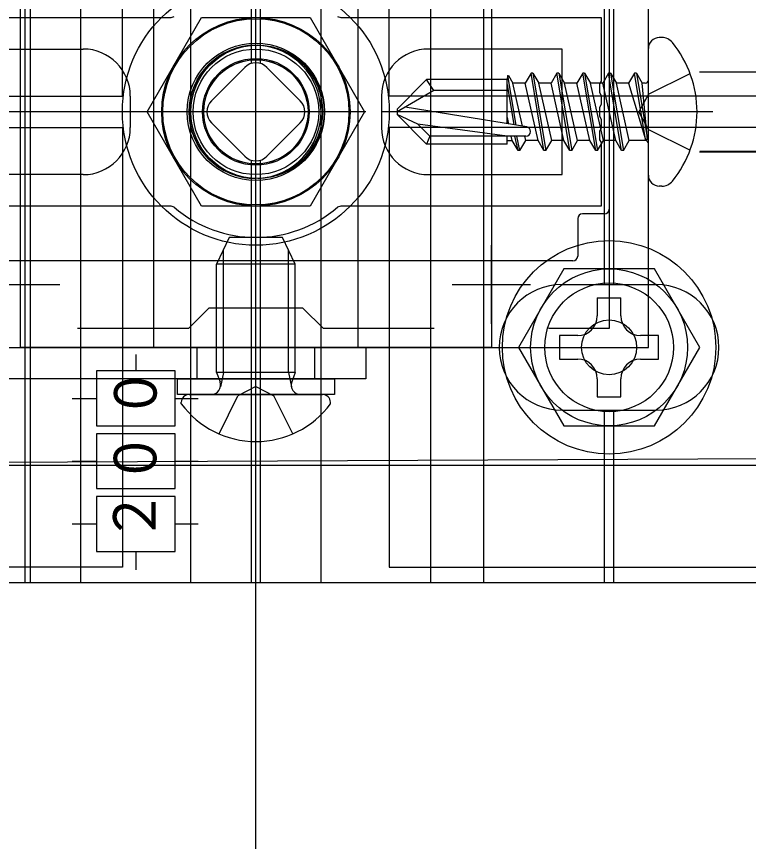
# Model space of a CAD drawing. Units: millimetres, scale not verified. Extents: x -875 to 875, y -1300 to 1294.
# Drawn here: x -168.2 to -121.6, y 552.4 to 604.9 of the extents above; entities that cross this region are included whole.
import ezdxf
from ezdxf.enums import TextEntityAlignment as Align

# ---------------------------------------------------------------- set-up
doc = ezdxf.new("R2010")
doc.units = ezdxf.units.MM
doc.header["$LTSCALE"] = 8
for name, color, linetype in [('0-2_YKK_11', 7, 'Continuous'), ('0-3_YKK_12', 2, 'Continuous'), ('0-4_YKK_13', 4, 'Continuous'), ('0-5_YKK_D', 6, 'Continuous'), ('0-7_YSS_K', 3, 'Continuous')]:
    doc.layers.add(name, color=color, linetype=linetype)
doc.styles.add('ＭＳ ゴシック', font='')
doc.styles.get('ＭＳ ゴシック').set_extended_font_data('MS Gothic')

msp = doc.modelspace()

# ---------------------------------------------------------------- linework, layer by layer
at = {"layer": '0-2_YKK_11'}
for p, q in [((-168, 585.35), (-168, 590.35)), ((-138, 585.35), (-138, 590.35)), ((-170.5, 587.85), (-165.5, 587.85)), ((-140.5, 587.85), (-135.5, 587.85))]:
    msp.add_line(p, q, dxfattribs=at)
msp.add_lwpolyline([(-178, 583.85), (-128, 583.85), (-128, 613.85), (-178, 613.85)], close=True, dxfattribs=at)
for points in [[(-134.367, 612.65), (-130.5, 612.65), (-130.5, 585.05), (-134.367, 585.05)], [(-141.633, 585.05), (-148.7, 585.05), (-150, 586.35), (-156, 586.35), (-157.3, 585.05), (-164.367, 585.05)]]:
    msp.add_lwpolyline(points, dxfattribs=at)
at = {"layer": '0-3_YKK_12'}
msp.add_circle((-153, 598.85), 6, dxfattribs=at)
at = {"layer": '0-4_YKK_13'}
for p, q in [((-164.15, 568.85), (-164.15, 628.85)), ((-157.15, 568.85), (-157.15, 628.85)), ((-153.3, 628.85), (-153.3, 601.925)), ((-152.7, 601.925), (-152.7, 628.85)), ((-148.85, 568.85), (-148.85, 628.85)), ((-141.85, 568.85), (-141.85, 628.85)), ((-138.47, 568.85), (-138.47, 628.85)), ((-130.8, 587.85), (-130.8, 609.85)), ((-130.2, 587.85), (-130.2, 609.85)), ((-130.5, 605.05), (-130.5, 592.65)), ((-127.138, 603.585), (-127.3, 603.585)), ((-128, 594.815), (-128, 602.885)), ((-155.828, 599.557), (-153.707, 601.678)), ((-152.293, 601.678), (-150.172, 599.557)), ((-136.976, 601.16), (-137, 600.9)), ((-136.976, 601.16), (-136.449, 597.998)), ((-136.976, 601.16), (-136.976, 601.16)), ((-136.976, 601.16), (-136.91, 601.16)), ((-136.91, 601.16), (-136.629, 600.674)), ((-135.473, 601.321), (-135.846, 600.674)), ((-135.355, 601.321), (-135.473, 601.321)), ((-134.649, 596.378), (-135.473, 601.321)), ((-135.355, 601.321), (-134.981, 600.674)), ((-135.355, 601.321), (-134.531, 596.378)), ((-133.825, 601.321), (-134.199, 600.674)), ((-133.707, 601.321), (-133.825, 601.321)), ((-133.001, 596.378), (-133.825, 601.321)), ((-133.707, 601.321), (-133.333, 600.674)), ((-133.707, 601.321), (-132.883, 596.378)), ((-132.177, 601.321), (-132.551, 600.674)), ((-132.059, 601.321), (-132.177, 601.321)), ((-131.353, 596.378), (-132.177, 601.321)), ((-132.059, 601.321), (-131.685, 600.674)), ((-132.059, 601.321), (-131.235, 596.378)), ((-130.411, 601.321), (-130.529, 601.321)), ((-130.411, 601.321), (-129.587, 596.378)), ((-130.411, 601.321), (-130.038, 600.674)), ((-128.175, 597.084), (-128.881, 601.321)), ((-128.763, 601.321), (-128.881, 601.321)), ((-128.763, 601.321), (-128.057, 597.084)), ((-128.763, 601.321), (-128.39, 600.674)), ((-128, 599.975), (-125.343, 601.3)), ((-124.735, 601.402), (-115.441, 601.402)), ((-114.337, 601.351), (-124.727, 601.377)), ((-144, 599.025), (-142.125, 600.9)), ((-137, 600.9), (-142.125, 600.9)), ((-137, 598.087), (-137, 600.9)), ((-136.009, 597.927), (-136.629, 600.674)), ((-135.846, 600.674), (-136.629, 600.674)), ((-135.022, 597.025), (-135.846, 600.674)), ((-134.199, 600.674), (-134.981, 600.674)), ((-134.157, 597.025), (-134.981, 600.674)), ((-133.375, 597.025), (-134.199, 600.674)), ((-132.551, 600.674), (-133.333, 600.674)), ((-132.509, 597.025), (-133.333, 600.674)), ((-131.727, 597.025), (-132.551, 600.674)), ((-130.903, 600.674), (-131.685, 600.674)), ((-130.861, 597.025), (-131.685, 600.674)), ((-130.079, 597.025), (-130.903, 600.674)), ((-129.255, 600.674), (-130.038, 600.674)), ((-129.214, 597.025), (-130.038, 600.674)), ((-129.255, 600.674), (-128.175, 597.084)), ((-128.057, 597.084), (-128.39, 600.674)), ((-128.2, 600.674), (-128.39, 600.674)), ((-141.662, 600.2), (-144, 598.85)), ((-137, 600.599), (-136.57, 598.018)), ((-161, 599.85), (-161, 597.85)), ((-145, 599.85), (-145, 597.85)), ((-128, 599.975), (-128.598, 598.85)), ((-135.747, 597.885), (-143.499, 599.139)), ((-123.9, 598.85), (-145.002, 598.85)), ((-144, 599.025), (-144, 598.675)), ((-144, 598.675), (-142.125, 596.8)), ((-142.674, 598.056), (-144, 598.675)), ((-128, 597.725), (-128.598, 598.85)), ((-153.707, 596.021), (-155.828, 598.143)), ((-150.172, 598.143), (-152.293, 596.021)), ((-137, 597.3), (-142.674, 598.056)), ((-137, 598.485), (-136.907, 598.072)), ((-128, 597.725), (-125.343, 596.4)), ((-141.918, 597.3), (-142.125, 596.8)), ((-137, 596.8), (-137, 597.3)), ((-137, 597.025), (-136.67, 597.025)), ((-136.67, 597.025), (-136.732, 597.3)), ((-136.297, 596.378), (-136.67, 597.025)), ((-136.297, 596.378), (-136.505, 597.3)), ((-136.179, 596.378), (-136.387, 597.3)), ((-136.179, 596.378), (-135.805, 597.025)), ((-135.805, 597.025), (-135.867, 597.3)), ((-135.022, 597.025), (-135.805, 597.025)), ((-134.649, 596.378), (-135.022, 597.025)), ((-134.531, 596.378), (-134.157, 597.025)), ((-133.375, 597.025), (-134.157, 597.025)), ((-133.001, 596.378), (-133.375, 597.025)), ((-132.883, 596.378), (-132.509, 597.025)), ((-131.727, 597.025), (-132.509, 597.025)), ((-131.353, 596.378), (-131.727, 597.025)), ((-131.235, 596.378), (-130.861, 597.025)), ((-130.079, 597.025), (-130.861, 597.025)), ((-129.705, 596.378), (-130.079, 597.025)), ((-129.587, 596.378), (-129.214, 597.025)), ((-128.2, 597.025), (-129.214, 597.025)), ((-128.057, 597.084), (-128.175, 597.084)), ((-137, 596.8), (-142.125, 596.8)), ((-136.179, 596.378), (-136.297, 596.378)), ((-134.531, 596.378), (-134.649, 596.378)), ((-132.883, 596.378), (-133.001, 596.378)), ((-131.235, 596.378), (-131.353, 596.378)), ((-129.587, 596.378), (-129.705, 596.378)), ((-124.735, 596.297), (-115.441, 596.297)), ((-114.337, 596.349), (-124.727, 596.322)), ((-153.3, 595.774), (-153.3, 568.85)), ((-152.7, 568.85), (-152.7, 595.774)), ((-127.138, 594.115), (-127.3, 594.115)), ((-130.8, 592.35), (-132.2, 592.35)), ((-132.5, 592.05), (-132.5, 589.65)), ((-153, 576.85), (-153, 591.549)), ((-154.7, 590.85), (-155.5, 589.15)), ((-151.3, 590.85), (-154.7, 590.85)), ((-150.5, 589.15), (-151.3, 590.85)), ((-132.8, 589.35), (-173.2, 589.35)), ((-150.5, 589.15), (-155.5, 589.15)), ((-133.5, 587.85), (-127.5, 587.85)), ((-131.25, 587), (-131.25, 585.85)), ((-131.25, 587), (-129.75, 587)), ((-129.75, 585.85), (-129.75, 587)), ((-133.65, 584.6), (-133.65, 583.1)), ((-132.5, 584.6), (-133.65, 584.6)), ((-127.35, 584.6), (-128.5, 584.6)), ((-127.35, 583.1), (-127.35, 584.6)), ((-156.75, 581.85), (-156.75, 583.85)), ((-149.25, 581.85), (-149.25, 583.85)), ((-160.65, 583.384), (-160.65, 582.35)), ((-133.65, 583.1), (-132.5, 583.1)), ((-128.5, 583.1), (-127.35, 583.1)), ((-150.5, 582.25), (-155.5, 582.25)), ((-155.5, 582.25), (-155.284, 581.655)), ((-155.067, 582.25), (-155.26, 581.327)), ((-150.933, 582.25), (-150.74, 581.327)), ((-150.5, 582.25), (-150.716, 581.655)), ((-146, 581.85), (-180.5, 581.85)), ((-131.25, 581.85), (-131.25, 580.7)), ((-153, 581.364), (-154.145, 580.755)), ((-153, 581.364), (-151.855, 580.755)), ((-157.25, 580.85), (-148.75, 580.85)), ((-155.35, 578.338), (-154.145, 580.755)), ((-150.65, 578.338), (-151.855, 580.755)), ((-164.71, 580.6), (-163.15, 580.6)), ((-158.15, 580.6), (-156.675, 580.6)), ((-157.75, 580.25), (-157.75, 580.35)), ((-148.25, 580.25), (-148.25, 580.35)), ((-133.5, 579.85), (-127.5, 579.85)), ((-130.8, 568.85), (-130.8, 579.85)), ((-130.2, 568.85), (-130.2, 579.85)), ((-183, 576.475), (-115.436, 576.784)), ((-164.71, 576.6), (-163.15, 576.6)), ((-158.15, 576.6), (-156.675, 576.6)), ((-183, 576.35), (-114.999, 576.35)), ((-164.71, 572.6), (-163.15, 572.6)), ((-158.15, 572.6), (-156.675, 572.6)), ((-160.65, 570.85), (-160.65, 569.679))]:
    msp.add_line(p, q, dxfattribs=at)
for points in [[(-251.7, 628.85), (-54.3, 628.85), (-54.3, 568.85), (-251.7, 568.85)], [(-189.5, 599.85), (-161.5, 599.85), (-161.5, 627.85), (-189.5, 627.85)], [(-144.5, 627.85), (-116.5, 627.85), (-116.5, 599.85), (-144.5, 599.85)], [(-168, 613.85), (-138, 613.85), (-138, 583.85), (-168, 583.85)], [(-146.5, 583.85), (-159.5, 583.85), (-159.5, 613.85), (-146.5, 613.85)], [(-156.464, 592.85), (-159.928, 598.85), (-156.464, 604.85), (-149.536, 604.85), (-146.072, 598.85), (-149.536, 592.85)], [(-189.5, 597.85), (-161.5, 597.85), (-161.5, 569.85), (-189.5, 569.85)], [(-144.5, 569.85), (-116.5, 569.85), (-116.5, 597.85), (-144.5, 597.85)], [(-133.387, 588.85), (-136.274, 583.85), (-133.387, 578.85), (-127.613, 578.85), (-124.726, 583.85), (-127.613, 588.85)], [(-158.15, 578.85), (-158.15, 582.35), (-163.15, 582.35), (-163.15, 578.85)], [(-158, 581.85), (-148, 581.85), (-148, 580.85), (-158, 580.85)], [(-158.15, 574.85), (-158.15, 578.35), (-163.15, 578.35), (-163.15, 574.85)], [(-158.15, 570.85), (-158.15, 574.35), (-163.15, 574.35), (-163.15, 570.85)]]:
    msp.add_lwpolyline(points, close=True, dxfattribs=at)
for points in [[(-167.359, 568.85), (-167.708, 568.85), (-167.708, 628.85)], [(-138.47, 568.85), (-167.359, 568.85), (-167.359, 628.85)], [(-175, 604.85), (-158.404, 604.85), (-158.208, 604.922)], [(-158.208, 592.777), (-158.404, 592.85), (-175, 592.85), (-175, 596.891), (-174.88, 597.075), (-174.88, 597.625), (-175, 597.808), (-175, 598.391), (-174.88, 598.575), (-174.88, 599.125), (-175, 599.308), (-175, 599.891), (-174.88, 600.075), (-174.88, 600.625), (-175, 600.808), (-175, 604.85)], [(-147.792, 604.922), (-147.596, 604.85), (-131, 604.85), (-131, 600.808), (-131.12, 600.625), (-131.12, 600.075), (-131, 599.891), (-131, 599.308), (-131.12, 599.125), (-131.12, 598.575), (-131, 598.391), (-131, 597.808), (-131.12, 597.625), (-131.12, 597.075), (-131, 596.891), (-131, 592.85), (-147.596, 592.85), (-147.792, 592.777)], [(-164, 594.85), (-172.5, 594.85), (-172.5, 602.85), (-164, 602.85)], [(-142, 594.85), (-133.5, 594.85), (-133.5, 602.85), (-142, 602.85)], [(-129.705, 596.378), (-130.529, 601.321), (-130.903, 600.674)], [(-128.763, 601.321), (-128.881, 601.321), (-129.255, 600.674)], [(-137, 600.2), (-141.662, 600.2), (-142.125, 600.9)], [(-135.794, 597.3), (-141.918, 597.3), (-142.674, 598.056)], [(-155.067, 582.25), (-155.067, 586.35), (-155.067, 590.07)], [(-150.933, 582.25), (-150.933, 586.35), (-150.933, 590.07)], [(-155.5, 582.25), (-155.5, 586.35), (-155.5, 589.15)], [(-150.5, 582.25), (-150.5, 586.35), (-150.5, 589.15)], [(-180.5, 583.85), (-146, 583.85), (-146, 581.85)], [(-131.25, 580.7), (-129.75, 580.7), (-129.75, 581.85)]]:
    msp.add_lwpolyline(points, dxfattribs=at)
for centre, radius in [((-153, 598.85), 8.5), ((-153, 598.85), 8.5), ((-153, 598.85), 5.928), ((-153, 598.85), 4.375), ((-153, 598.85), 4.25), ((-153, 598.85), 4.25), ((-152.903, 598.85), 4.245), ((-153, 598.85), 4), ((-153, 598.85), 4), ((-153, 598.85), 4), ((-153, 598.85), 3.4), ((-153, 598.85), 3.324), ((-153, 598.85), 3.32), ((-130.5, 583.85), 6.8), ((-130.5, 583.85), 5), ((-130.5, 583.85), 4.1), ((-130.5, 583.85), 1.75)]:
    msp.add_circle(centre, radius, dxfattribs=at)
for centre, radius, start, end in [((-127.3, 602.885), 0.7, 90, 180), ((-127.138, 602.723), 0.862, 39.1236, 90), ((-131.9, 598.85), 7, 0, 39.1236), ((-164, 599.85), 3, 0, 90), ((-153, 598.85), 4.25, 90, 270), ((-153.102, 598.848), 4.25, 273.2767, 87.5058), ((-142, 599.85), 3, 90, 180), ((-153, 600.971), 1, 45, 135), ((-128.2, 600.874), 0.2, 270, 360), ((-155.121, 598.85), 1, 135, 225), ((-150.879, 598.85), 1, 315, 45), ((-131.9, 598.85), 7, 320.8764, 0), ((-164, 597.85), 3, 270, 360), ((-142, 597.85), 3, 180, 270), ((-135.794, 597.594), 0.294, 270, 0), ((-135.794, 597.594), 0.294, 0, 80.8071), ((-128.2, 596.825), 0.2, 0, 90), ((-153, 596.728), 1, 225, 315), ((-127.3, 594.815), 0.7, 180, 270), ((-127.138, 594.977), 0.862, 270, 320.8764), ((-153, 598.85), 8, 229.3793, 310.6207), ((-133.5, 583.85), 4, 90, 270), ((-127.5, 583.85), 4, 270, 90), ((-132.5, 585.85), 1.25, 270, 0), ((-128.5, 585.85), 1.25, 180, 270), ((-132.5, 581.85), 1.25, 0, 90), ((-128.5, 581.85), 1.25, 90, 180), ((-155.848, 581.45), 0.6, 270, 19.9696), ((-150.152, 581.45), 0.6, 160.0304, 270), ((-157.25, 580.35), 0.5, 90, 180), ((-148.75, 580.35), 0.5, 0, 90), ((-153, 583.75), 5.9, 216.3816, 323.6184)]:
    msp.add_arc(centre, radius, start, end, dxfattribs=at)
for centre, major_axis in [((-132.2, 592.05), (-0.212, 0.212)), ((-130.8, 592.65), (0.212, -0.212)), ((-132.8, 589.65), (0.212, -0.212))]:
    msp.add_ellipse(centre, major_axis=major_axis, ratio=0.999695, start_param=5.497939, end_param=7.068431, dxfattribs=at)
at = {"layer": '0-5_YKK_D'}
msp.add_line((-146.002, 598.85), (-344, 598.85), dxfattribs=at)
msp.add_line((-146.002, 598.85), (-344, 598.85), dxfattribs=at)
at = {"layer": '0-7_YSS_K'}
msp.add_line((-153, -39.15), (-153, 848.85), dxfattribs=at)

# ---------------------------------------------------------------- texts
at = {"layer": '0-4_YKK_13', "style": 'ＭＳ ゴシック', "width": 0.9}
for s, p in [('０', (-158.51, 579.269)), ('０', (-158.528, 575.132)), ('２', (-158.568, 571.444))]:
    msp.add_text(s, height=2.711, rotation=90, dxfattribs=at).set_placement(p, align=Align.BOTTOM_LEFT)

doc.saveas('drawing.dxf')
